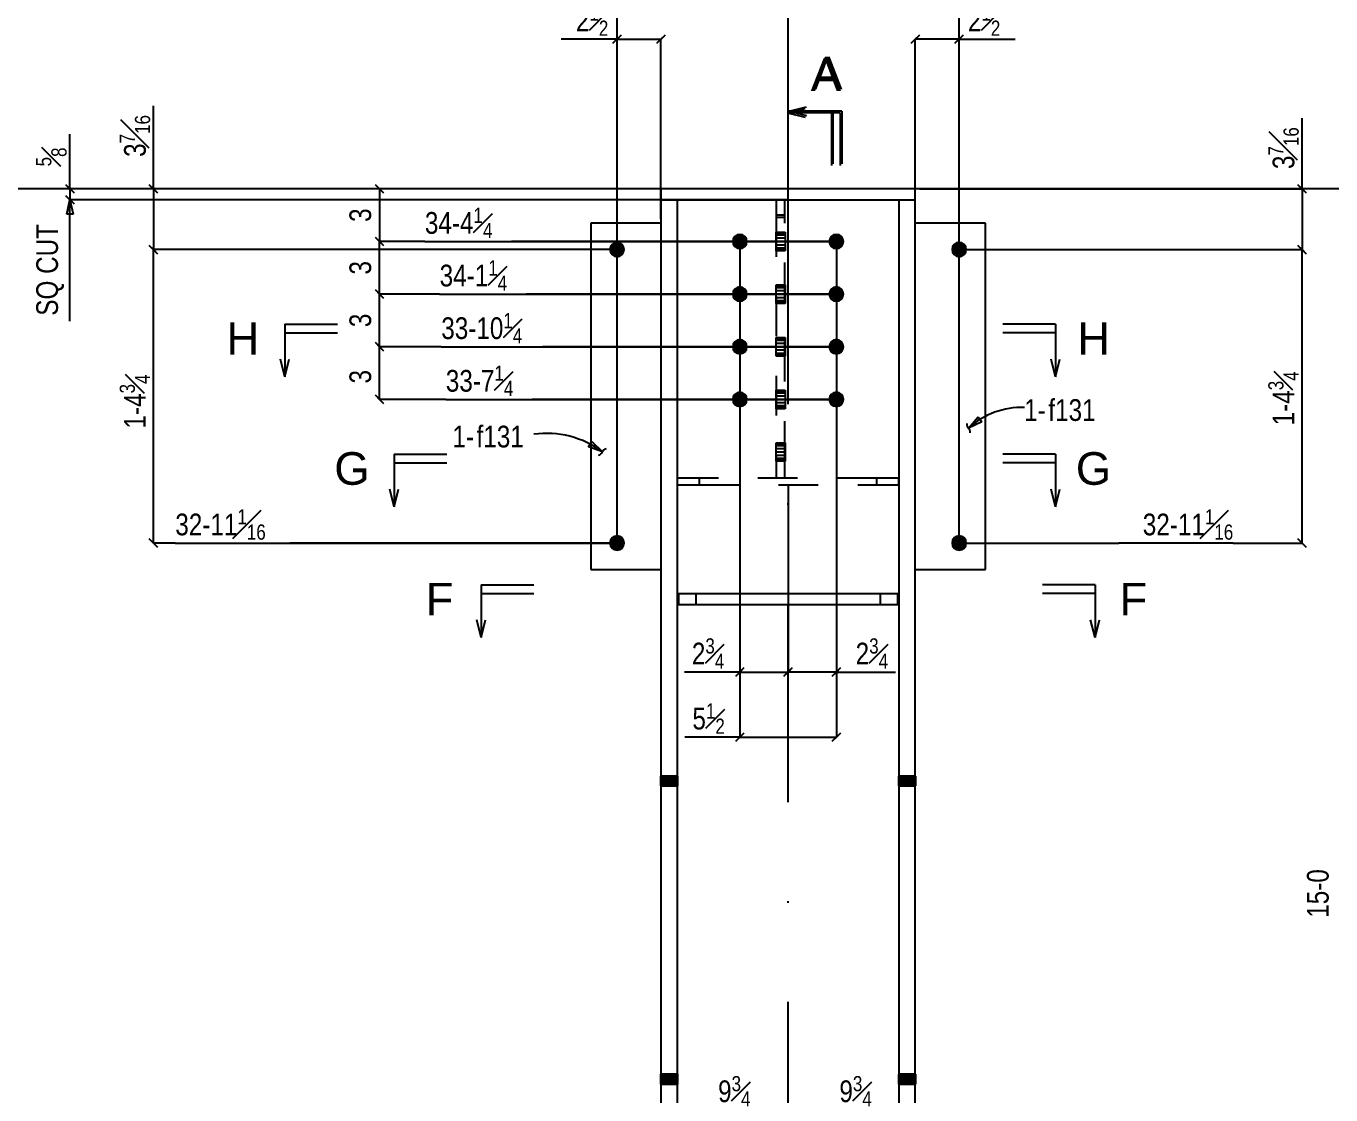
# Model space of a CAD drawing. Extents: x -282 to 52, y -129 to 139.
# Drawn here: x -200.4 to -126.1, y 47.1 to 108 of the extents above; entities that cross this region are included whole.
import ezdxf
from ezdxf.enums import TextEntityAlignment as Align

# ---------------------------------------------------------------- set-up
doc = ezdxf.new("R2010")
doc.units = 0
doc.header["$LTSCALE"] = 112.931405
doc.header["$MEASUREMENT"] = 0
doc.linetypes.add('SDS2_5', pattern=[0.04, 0.02, -0.02])
doc.linetypes.add('SDS2_6', pattern=[0.2, 0.1, -0.05, 0, -0.05])
doc.layers.get('0').update_dxf_attribs({"linetype": 'CONTINUOUS'})
for name, color, linetype in [('OUTLINE', 7, 'CONTINUOUS'), ('SYSTEM_ANNOTATION', 7, 'CONTINUOUS'), ('USER_ANNOTATION', 7, 'CONTINUOUS')]:
    doc.layers.add(name, color=color, linetype=linetype)
doc.styles.add('ARIAL', font='arial.ttf', dxfattribs={"height": 0.2})
doc.styles.add('ARIAL_1', font='arial.ttf', dxfattribs={"width": 0.8, "height": 0.2})

msp = doc.modelspace()

# ---------------------------------------------------------------- hatches: boundary and pattern name
for points in [[(-160.156, 95.75), (-160.125, 95.595), (-160.037, 95.463), (-159.905, 95.375), (-159.75, 95.344), (-159.595, 95.375), (-159.463, 95.463), (-159.375, 95.595), (-159.344, 95.75), (-159.375, 95.905), (-159.463, 96.037), (-159.595, 96.125), (-159.75, 96.156), (-159.905, 96.125), (-160.037, 96.037), (-160.125, 95.905), (-160.156, 95.75)], [(-154.656, 95.75), (-154.625, 95.595), (-154.537, 95.463), (-154.405, 95.375), (-154.25, 95.344), (-154.095, 95.375), (-153.963, 95.463), (-153.875, 95.595), (-153.844, 95.75), (-153.875, 95.905), (-153.963, 96.037), (-154.095, 96.125), (-154.25, 96.156), (-154.405, 96.125), (-154.537, 96.037), (-154.625, 95.905), (-154.656, 95.75)], [(-166.75, 95.696), (-166.905, 95.665), (-167.037, 95.577), (-167.125, 95.445), (-167.156, 95.29), (-167.125, 95.135), (-167.037, 95.003), (-166.905, 94.915), (-166.75, 94.884), (-166.595, 94.915), (-166.463, 95.003), (-166.375, 95.135), (-166.344, 95.29), (-166.375, 95.445), (-166.463, 95.577), (-166.595, 95.665), (-166.75, 95.696)], [(-147.25, 95.696), (-147.405, 95.665), (-147.537, 95.577), (-147.625, 95.445), (-147.656, 95.29), (-147.625, 95.135), (-147.537, 95.003), (-147.405, 94.915), (-147.25, 94.884), (-147.095, 94.915), (-146.963, 95.003), (-146.875, 95.135), (-146.844, 95.29), (-146.875, 95.445), (-146.963, 95.577), (-147.095, 95.665), (-147.25, 95.696)], [(-160.156, 92.75), (-160.125, 92.595), (-160.037, 92.463), (-159.905, 92.375), (-159.75, 92.344), (-159.595, 92.375), (-159.463, 92.463), (-159.375, 92.595), (-159.344, 92.75), (-159.375, 92.905), (-159.463, 93.037), (-159.595, 93.125), (-159.75, 93.156), (-159.905, 93.125), (-160.037, 93.037), (-160.125, 92.905), (-160.156, 92.75)], [(-154.656, 92.75), (-154.625, 92.595), (-154.537, 92.463), (-154.405, 92.375), (-154.25, 92.344), (-154.095, 92.375), (-153.963, 92.463), (-153.875, 92.595), (-153.844, 92.75), (-153.875, 92.905), (-153.963, 93.037), (-154.095, 93.125), (-154.25, 93.156), (-154.405, 93.125), (-154.537, 93.037), (-154.625, 92.905), (-154.656, 92.75)], [(-160.156, 89.75), (-160.125, 89.595), (-160.037, 89.463), (-159.905, 89.375), (-159.75, 89.344), (-159.595, 89.375), (-159.463, 89.463), (-159.375, 89.595), (-159.344, 89.75), (-159.375, 89.905), (-159.463, 90.037), (-159.595, 90.125), (-159.75, 90.156), (-159.905, 90.125), (-160.037, 90.037), (-160.125, 89.905), (-160.156, 89.75)], [(-154.656, 89.75), (-154.625, 89.595), (-154.537, 89.463), (-154.405, 89.375), (-154.25, 89.344), (-154.095, 89.375), (-153.963, 89.463), (-153.875, 89.595), (-153.844, 89.75), (-153.875, 89.905), (-153.963, 90.037), (-154.095, 90.125), (-154.25, 90.156), (-154.405, 90.125), (-154.537, 90.037), (-154.625, 89.905), (-154.656, 89.75)], [(-160.156, 86.75), (-160.125, 86.595), (-160.037, 86.463), (-159.905, 86.375), (-159.75, 86.344), (-159.595, 86.375), (-159.463, 86.463), (-159.375, 86.595), (-159.344, 86.75), (-159.375, 86.905), (-159.463, 87.037), (-159.595, 87.125), (-159.75, 87.156), (-159.905, 87.125), (-160.037, 87.037), (-160.125, 86.905), (-160.156, 86.75)], [(-154.656, 86.75), (-154.625, 86.595), (-154.537, 86.463), (-154.405, 86.375), (-154.25, 86.344), (-154.095, 86.375), (-153.963, 86.463), (-153.875, 86.595), (-153.844, 86.75), (-153.875, 86.905), (-153.963, 87.037), (-154.095, 87.125), (-154.25, 87.156), (-154.405, 87.125), (-154.537, 87.037), (-154.625, 86.905), (-154.656, 86.75)], [(-166.75, 78.969), (-166.905, 78.938), (-167.037, 78.85), (-167.125, 78.718), (-167.156, 78.562), (-167.125, 78.407), (-167.037, 78.275), (-166.905, 78.187), (-166.75, 78.156), (-166.595, 78.187), (-166.463, 78.275), (-166.375, 78.407), (-166.344, 78.562), (-166.375, 78.718), (-166.463, 78.85), (-166.595, 78.938), (-166.75, 78.969)], [(-147.25, 78.969), (-147.405, 78.938), (-147.537, 78.85), (-147.625, 78.718), (-147.656, 78.562), (-147.625, 78.407), (-147.537, 78.275), (-147.405, 78.187), (-147.25, 78.156), (-147.095, 78.187), (-146.963, 78.275), (-146.875, 78.407), (-146.844, 78.562), (-146.875, 78.718), (-146.963, 78.85), (-147.095, 78.938), (-147.25, 78.969)]]:
    msp.add_hatch(color=3).paths.add_polyline_path(points, flags=16)

# ---------------------------------------------------------------- linework, layer by layer
at = {"layer": 'OUTLINE', "color": 2, "linetype": 'CONTINUOUS'}
for p, q in [((-164.251, 98.75), (-164.251, 98.125)), ((-149.751, 98.75), (-164.251, 98.75)), ((-149.751, 98.125), (-149.751, 98.75)), ((-164.251, 98.125), (-149.751, 98.125)), ((-164.25, 98.125), (-164.25, -36.685)), ((-163.31, -12.25), (-163.31, 98.125)), ((-150.69, 98.125), (-150.69, -37.5)), ((-149.75, 98.125), (-149.751, 98.125)), ((-149.75, -36.685), (-149.75, 98.125)), ((-164.25, 96.79), (-168.25, 96.79)), ((-168.25, 96.79), (-168.25, 77.062)), ((-145.75, 96.79), (-149.75, 96.79)), ((-145.75, 77.062), (-145.75, 96.79)), ((-168.25, 77.062), (-164.25, 77.062)), ((-149.75, 77.062), (-145.75, 77.062)), ((-163.25, 75.675), (-163.25, 75.05)), ((-150.75, 75.675), (-163.25, 75.675)), ((-150.75, 75.05), (-150.75, 75.675)), ((-163.25, 75.05), (-150.75, 75.05)), ((-164.25, 65.281), (-164.255, 65.281)), ((-164.255, 64.719), (-164.25, 64.719)), ((-163.305, 65.281), (-163.31, 65.281)), ((-163.31, 64.719), (-163.305, 64.719)), ((-150.69, 65.281), (-150.695, 65.281)), ((-150.695, 64.719), (-150.69, 64.719)), ((-149.745, 65.281), (-149.75, 65.281)), ((-149.75, 64.719), (-149.745, 64.719)), ((-164.25, 48.281), (-164.255, 48.281)), ((-164.255, 47.719), (-164.25, 47.719)), ((-163.305, 48.281), (-163.31, 48.281)), ((-163.31, 47.719), (-163.305, 47.719)), ((-150.69, 48.281), (-150.695, 48.281)), ((-150.695, 47.719), (-150.69, 47.719)), ((-149.745, 48.281), (-149.75, 48.281)), ((-149.75, 47.719), (-149.745, 47.719))]:
    msp.add_line(p, q, dxfattribs=at)
at = {"layer": 'OUTLINE', "color": 1, "linetype": 'SDS2_5'}
for p, q in [((-157.678, 98.125), (-157.678, 97.125)), ((-157.178, 97.125), (-157.178, 98.125)), ((-157.178, 97.25), (-157.678, 97.25)), ((-157.178, 97.125), (-157.678, 97.125)), ((-157.678, 97.125), (-157.678, 83.25)), ((-157.178, 83.25), (-157.178, 97.125)), ((-157.683, 96.281), (-157.678, 96.281)), ((-157.683, 96.241), (-157.683, 96.281)), ((-157.683, 96.241), (-157.678, 96.241)), ((-157.683, 96.126), (-157.683, 96.241)), ((-157.683, 96.126), (-157.678, 96.126)), ((-157.683, 95.953), (-157.683, 96.126)), ((-157.678, 96.281), (-157.178, 96.281)), ((-157.678, 96.241), (-157.178, 96.241)), ((-157.678, 96.126), (-157.178, 96.126)), ((-157.178, 96.281), (-157.173, 96.281)), ((-157.178, 96.241), (-157.173, 96.241)), ((-157.178, 96.126), (-157.173, 96.126)), ((-157.173, 96.281), (-157.173, 96.241)), ((-157.173, 96.241), (-157.173, 96.126)), ((-157.173, 96.126), (-157.173, 95.953)), ((-157.683, 95.953), (-157.678, 95.953)), ((-157.683, 95.75), (-157.683, 95.953)), ((-157.678, 95.75), (-157.683, 95.75)), ((-157.683, 95.547), (-157.683, 95.75)), ((-157.678, 95.547), (-157.683, 95.547)), ((-157.683, 95.374), (-157.683, 95.547)), ((-157.678, 95.374), (-157.683, 95.374)), ((-157.683, 95.259), (-157.683, 95.374)), ((-157.678, 95.259), (-157.683, 95.259)), ((-157.683, 95.219), (-157.683, 95.259)), ((-157.678, 95.219), (-157.683, 95.219)), ((-157.678, 95.953), (-157.178, 95.953)), ((-157.178, 95.75), (-157.678, 95.75)), ((-157.178, 95.547), (-157.678, 95.547)), ((-157.178, 95.374), (-157.678, 95.374)), ((-157.178, 95.259), (-157.678, 95.259)), ((-157.178, 95.219), (-157.678, 95.219)), ((-157.178, 95.953), (-157.173, 95.953)), ((-157.173, 95.75), (-157.178, 95.75)), ((-157.173, 95.547), (-157.178, 95.547)), ((-157.173, 95.374), (-157.178, 95.374)), ((-157.173, 95.259), (-157.178, 95.259)), ((-157.173, 95.219), (-157.178, 95.219)), ((-157.173, 95.953), (-157.173, 95.75)), ((-157.173, 95.75), (-157.173, 95.547)), ((-157.173, 95.547), (-157.173, 95.374)), ((-157.173, 95.374), (-157.173, 95.259)), ((-157.173, 95.259), (-157.173, 95.219)), ((-157.683, 93.281), (-157.678, 93.281)), ((-157.683, 93.241), (-157.683, 93.281)), ((-157.683, 93.241), (-157.678, 93.241)), ((-157.683, 93.126), (-157.683, 93.241)), ((-157.683, 93.126), (-157.678, 93.126)), ((-157.683, 92.953), (-157.683, 93.126)), ((-157.678, 93.281), (-157.178, 93.281)), ((-157.678, 93.241), (-157.178, 93.241)), ((-157.678, 93.126), (-157.178, 93.126)), ((-157.178, 93.281), (-157.173, 93.281)), ((-157.178, 93.241), (-157.173, 93.241)), ((-157.178, 93.126), (-157.173, 93.126)), ((-157.173, 93.281), (-157.173, 93.241)), ((-157.173, 93.241), (-157.173, 93.126)), ((-157.173, 93.126), (-157.173, 92.953)), ((-157.683, 92.953), (-157.678, 92.953)), ((-157.683, 92.75), (-157.683, 92.953)), ((-157.678, 92.75), (-157.683, 92.75)), ((-157.683, 92.547), (-157.683, 92.75)), ((-157.678, 92.547), (-157.683, 92.547)), ((-157.683, 92.374), (-157.683, 92.547)), ((-157.678, 92.374), (-157.683, 92.374)), ((-157.683, 92.259), (-157.683, 92.374)), ((-157.678, 92.259), (-157.683, 92.259)), ((-157.683, 92.219), (-157.683, 92.259)), ((-157.678, 92.953), (-157.178, 92.953)), ((-157.178, 92.75), (-157.678, 92.75)), ((-157.178, 92.547), (-157.678, 92.547)), ((-157.178, 92.374), (-157.678, 92.374)), ((-157.178, 92.259), (-157.678, 92.259)), ((-157.178, 92.953), (-157.173, 92.953)), ((-157.173, 92.75), (-157.178, 92.75)), ((-157.173, 92.547), (-157.178, 92.547)), ((-157.173, 92.374), (-157.178, 92.374)), ((-157.173, 92.259), (-157.178, 92.259)), ((-157.173, 92.953), (-157.173, 92.75)), ((-157.173, 92.75), (-157.173, 92.547)), ((-157.173, 92.547), (-157.173, 92.374)), ((-157.173, 92.374), (-157.173, 92.259)), ((-157.173, 92.259), (-157.173, 92.219)), ((-157.678, 92.219), (-157.683, 92.219)), ((-157.178, 92.219), (-157.678, 92.219)), ((-157.173, 92.219), (-157.178, 92.219)), ((-157.683, 90.281), (-157.678, 90.281)), ((-157.683, 90.241), (-157.683, 90.281)), ((-157.683, 90.241), (-157.678, 90.241)), ((-157.683, 90.126), (-157.683, 90.241)), ((-157.683, 90.126), (-157.678, 90.126)), ((-157.683, 89.953), (-157.683, 90.126)), ((-157.678, 90.281), (-157.178, 90.281)), ((-157.678, 90.241), (-157.178, 90.241)), ((-157.678, 90.126), (-157.178, 90.126)), ((-157.178, 90.281), (-157.173, 90.281)), ((-157.178, 90.241), (-157.173, 90.241)), ((-157.178, 90.126), (-157.173, 90.126)), ((-157.173, 90.281), (-157.173, 90.241)), ((-157.173, 90.241), (-157.173, 90.126)), ((-157.173, 90.126), (-157.173, 89.953)), ((-157.683, 89.953), (-157.678, 89.953)), ((-157.683, 89.75), (-157.683, 89.953)), ((-157.678, 89.75), (-157.683, 89.75)), ((-157.683, 89.547), (-157.683, 89.75)), ((-157.678, 89.547), (-157.683, 89.547)), ((-157.683, 89.374), (-157.683, 89.547)), ((-157.678, 89.374), (-157.683, 89.374)), ((-157.683, 89.259), (-157.683, 89.374)), ((-157.678, 89.259), (-157.683, 89.259)), ((-157.683, 89.219), (-157.683, 89.259)), ((-157.678, 89.953), (-157.178, 89.953)), ((-157.178, 89.75), (-157.678, 89.75)), ((-157.178, 89.547), (-157.678, 89.547)), ((-157.178, 89.374), (-157.678, 89.374)), ((-157.178, 89.259), (-157.678, 89.259)), ((-157.178, 89.953), (-157.173, 89.953)), ((-157.173, 89.75), (-157.178, 89.75)), ((-157.173, 89.547), (-157.178, 89.547)), ((-157.173, 89.374), (-157.178, 89.374)), ((-157.173, 89.259), (-157.178, 89.259)), ((-157.173, 89.953), (-157.173, 89.75)), ((-157.173, 89.75), (-157.173, 89.547)), ((-157.173, 89.547), (-157.173, 89.374)), ((-157.173, 89.374), (-157.173, 89.259)), ((-157.173, 89.259), (-157.173, 89.219)), ((-157.678, 89.219), (-157.683, 89.219)), ((-157.178, 89.219), (-157.678, 89.219)), ((-157.173, 89.219), (-157.178, 89.219)), ((-157.683, 87.281), (-157.678, 87.281)), ((-157.683, 87.241), (-157.683, 87.281)), ((-157.683, 87.241), (-157.678, 87.241)), ((-157.683, 87.126), (-157.683, 87.241)), ((-157.683, 87.126), (-157.678, 87.126)), ((-157.683, 86.953), (-157.683, 87.126)), ((-157.678, 87.281), (-157.178, 87.281)), ((-157.678, 87.241), (-157.178, 87.241)), ((-157.678, 87.126), (-157.178, 87.126)), ((-157.178, 87.281), (-157.173, 87.281)), ((-157.178, 87.241), (-157.173, 87.241)), ((-157.178, 87.126), (-157.173, 87.126)), ((-157.173, 87.281), (-157.173, 87.241)), ((-157.173, 87.241), (-157.173, 87.126)), ((-157.173, 87.126), (-157.173, 86.953)), ((-157.683, 86.953), (-157.678, 86.953)), ((-157.683, 86.75), (-157.683, 86.953)), ((-157.678, 86.75), (-157.683, 86.75)), ((-157.683, 86.547), (-157.683, 86.75)), ((-157.678, 86.547), (-157.683, 86.547)), ((-157.683, 86.374), (-157.683, 86.547)), ((-157.678, 86.374), (-157.683, 86.374)), ((-157.683, 86.259), (-157.683, 86.374)), ((-157.678, 86.953), (-157.178, 86.953)), ((-157.178, 86.75), (-157.678, 86.75)), ((-157.178, 86.547), (-157.678, 86.547)), ((-157.178, 86.374), (-157.678, 86.374)), ((-157.178, 86.953), (-157.173, 86.953)), ((-157.173, 86.75), (-157.178, 86.75)), ((-157.173, 86.547), (-157.178, 86.547)), ((-157.173, 86.374), (-157.178, 86.374)), ((-157.173, 86.953), (-157.173, 86.75)), ((-157.173, 86.75), (-157.173, 86.547)), ((-157.173, 86.547), (-157.173, 86.374)), ((-157.173, 86.374), (-157.173, 86.259)), ((-157.678, 86.259), (-157.683, 86.259)), ((-157.683, 86.219), (-157.683, 86.259)), ((-157.678, 86.219), (-157.683, 86.219)), ((-157.178, 86.259), (-157.678, 86.259)), ((-157.178, 86.219), (-157.678, 86.219)), ((-157.173, 86.259), (-157.178, 86.259)), ((-157.173, 86.219), (-157.178, 86.219)), ((-157.173, 86.259), (-157.173, 86.219)), ((-157.683, 84.281), (-157.678, 84.281)), ((-157.683, 84.241), (-157.683, 84.281)), ((-157.683, 84.241), (-157.678, 84.241)), ((-157.683, 84.126), (-157.683, 84.241)), ((-157.683, 84.126), (-157.678, 84.126)), ((-157.683, 83.953), (-157.683, 84.126)), ((-157.678, 84.281), (-157.178, 84.281)), ((-157.678, 84.241), (-157.178, 84.241)), ((-157.678, 84.126), (-157.178, 84.126)), ((-157.178, 84.281), (-157.173, 84.281)), ((-157.178, 84.241), (-157.173, 84.241)), ((-157.178, 84.126), (-157.173, 84.126)), ((-157.173, 84.281), (-157.173, 84.241)), ((-157.173, 84.241), (-157.173, 84.126)), ((-157.173, 84.126), (-157.173, 83.953)), ((-157.683, 83.953), (-157.678, 83.953)), ((-157.683, 83.75), (-157.683, 83.953)), ((-157.678, 83.75), (-157.683, 83.75)), ((-157.683, 83.547), (-157.683, 83.75)), ((-157.678, 83.547), (-157.683, 83.547)), ((-157.683, 83.374), (-157.683, 83.547)), ((-157.678, 83.374), (-157.683, 83.374)), ((-157.683, 83.259), (-157.683, 83.374)), ((-157.678, 83.953), (-157.178, 83.953)), ((-157.178, 83.75), (-157.678, 83.75)), ((-157.178, 83.547), (-157.678, 83.547)), ((-157.178, 83.374), (-157.678, 83.374)), ((-157.178, 83.953), (-157.173, 83.953)), ((-157.173, 83.75), (-157.178, 83.75)), ((-157.173, 83.547), (-157.178, 83.547)), ((-157.173, 83.374), (-157.178, 83.374)), ((-157.173, 83.953), (-157.173, 83.75)), ((-157.173, 83.75), (-157.173, 83.547)), ((-157.173, 83.547), (-157.173, 83.374)), ((-157.173, 83.374), (-157.173, 83.259)), ((-157.678, 83.259), (-157.683, 83.259)), ((-157.683, 83.219), (-157.683, 83.259)), ((-157.678, 83.219), (-157.683, 83.219)), ((-157.178, 83.259), (-157.678, 83.259)), ((-157.678, 83.25), (-157.178, 83.25)), ((-157.678, 83.25), (-157.678, 82.25)), ((-157.178, 83.219), (-157.678, 83.219)), ((-157.173, 83.259), (-157.178, 83.259)), ((-157.178, 82.25), (-157.178, 83.25)), ((-157.173, 83.219), (-157.178, 83.219)), ((-157.173, 83.259), (-157.173, 83.219)), ((-162.067, 82.25), (-163.317, 82.25)), ((-163.317, 82.25), (-163.317, 81.875)), ((-163.317, 81.875), (-162.067, 81.875)), ((-151.942, 82.25), (-162.067, 82.25)), ((-162.067, 82.25), (-162.067, 81.875)), ((-162.067, 81.875), (-151.942, 81.875)), ((-151.942, 81.875), (-151.942, 82.25)), ((-150.692, 82.25), (-151.942, 82.25)), ((-151.942, 81.875), (-150.692, 81.875)), ((-150.692, 81.875), (-150.692, 82.25)), ((-162.25, 75.05), (-162.25, 75.675)), ((-151.75, 75.675), (-151.75, 75.05)), ((-164.255, 65.26), (-164.255, 65.281)), ((-164.255, 65.199), (-164.255, 65.26)), ((-164.255, 65.26), (-164.25, 65.26)), ((-164.255, 65.108), (-164.255, 65.199)), ((-164.255, 65.199), (-164.25, 65.199)), ((-164.255, 65), (-164.255, 65.108)), ((-164.255, 65.108), (-164.25, 65.108)), ((-164.25, 65), (-164.255, 65)), ((-164.255, 64.892), (-164.255, 65)), ((-164.255, 64.801), (-164.255, 64.892)), ((-164.25, 64.892), (-164.255, 64.892)), ((-164.255, 64.74), (-164.255, 64.801)), ((-164.25, 64.801), (-164.255, 64.801)), ((-164.255, 64.719), (-164.255, 64.74)), ((-164.25, 64.74), (-164.255, 64.74)), ((-163.31, 65.281), (-164.25, 65.281)), ((-164.25, 65.26), (-163.31, 65.26)), ((-164.25, 65.199), (-163.31, 65.199)), ((-164.25, 65.108), (-163.31, 65.108)), ((-163.31, 65), (-164.25, 65)), ((-163.31, 64.892), (-164.25, 64.892)), ((-163.31, 64.801), (-164.25, 64.801)), ((-163.31, 64.74), (-164.25, 64.74)), ((-164.25, 64.719), (-163.31, 64.719)), ((-163.31, 65.26), (-163.305, 65.26)), ((-163.31, 65.199), (-163.305, 65.199)), ((-163.31, 65.108), (-163.305, 65.108)), ((-163.305, 65), (-163.31, 65)), ((-163.305, 64.892), (-163.31, 64.892)), ((-163.305, 64.801), (-163.31, 64.801)), ((-163.305, 64.74), (-163.31, 64.74)), ((-163.305, 65.281), (-163.305, 65.26)), ((-163.305, 65.26), (-163.305, 65.199)), ((-163.305, 65.199), (-163.305, 65.108)), ((-163.305, 65.108), (-163.305, 65)), ((-163.305, 65), (-163.305, 64.892)), ((-163.305, 64.892), (-163.305, 64.801)), ((-163.305, 64.801), (-163.305, 64.74)), ((-163.305, 64.74), (-163.305, 64.719)), ((-150.695, 65.26), (-150.695, 65.281)), ((-150.695, 65.26), (-150.69, 65.26)), ((-150.695, 65.199), (-150.695, 65.26)), ((-150.695, 65.199), (-150.69, 65.199)), ((-150.695, 65.108), (-150.695, 65.199)), ((-150.695, 65.108), (-150.69, 65.108)), ((-150.695, 65), (-150.695, 65.108)), ((-150.695, 65), (-150.69, 65)), ((-150.695, 64.892), (-150.695, 65)), ((-150.69, 64.892), (-150.695, 64.892)), ((-150.695, 64.801), (-150.695, 64.892)), ((-150.69, 64.801), (-150.695, 64.801)), ((-150.695, 64.74), (-150.695, 64.801)), ((-150.69, 64.74), (-150.695, 64.74)), ((-150.695, 64.719), (-150.695, 64.74)), ((-149.75, 65.281), (-150.69, 65.281)), ((-150.69, 65.26), (-149.75, 65.26)), ((-150.69, 65.199), (-149.75, 65.199)), ((-150.69, 65.108), (-149.75, 65.108)), ((-150.69, 65), (-149.75, 65)), ((-149.75, 64.892), (-150.69, 64.892)), ((-149.75, 64.801), (-150.69, 64.801)), ((-149.75, 64.74), (-150.69, 64.74)), ((-150.69, 64.719), (-149.75, 64.719)), ((-149.75, 65.26), (-149.745, 65.26)), ((-149.75, 65.199), (-149.745, 65.199)), ((-149.75, 65.108), (-149.745, 65.108)), ((-149.75, 65), (-149.745, 65)), ((-149.745, 64.892), (-149.75, 64.892)), ((-149.745, 64.801), (-149.75, 64.801)), ((-149.745, 64.74), (-149.75, 64.74)), ((-149.745, 65.281), (-149.745, 65.26)), ((-149.745, 65.26), (-149.745, 65.199)), ((-149.745, 65.199), (-149.745, 65.108)), ((-149.745, 65.108), (-149.745, 65)), ((-149.745, 65), (-149.745, 64.892)), ((-149.745, 64.892), (-149.745, 64.801)), ((-149.745, 64.801), (-149.745, 64.74)), ((-149.745, 64.74), (-149.745, 64.719)), ((-164.255, 48.26), (-164.255, 48.281)), ((-164.255, 48.199), (-164.255, 48.26)), ((-164.255, 48.26), (-164.25, 48.26)), ((-164.255, 48.108), (-164.255, 48.199)), ((-164.255, 48.199), (-164.25, 48.199)), ((-164.255, 48), (-164.255, 48.108)), ((-164.255, 48.108), (-164.25, 48.108)), ((-164.25, 48), (-164.255, 48)), ((-164.255, 47.892), (-164.255, 48)), ((-164.255, 47.801), (-164.255, 47.892)), ((-164.25, 47.892), (-164.255, 47.892)), ((-164.255, 47.74), (-164.255, 47.801)), ((-164.25, 47.801), (-164.255, 47.801)), ((-164.255, 47.719), (-164.255, 47.74)), ((-164.25, 47.74), (-164.255, 47.74)), ((-163.31, 48.281), (-164.25, 48.281)), ((-164.25, 48.26), (-163.31, 48.26)), ((-164.25, 48.199), (-163.31, 48.199)), ((-164.25, 48.108), (-163.31, 48.108)), ((-163.31, 48), (-164.25, 48)), ((-163.31, 47.892), (-164.25, 47.892)), ((-163.31, 47.801), (-164.25, 47.801)), ((-163.31, 47.74), (-164.25, 47.74)), ((-164.25, 47.719), (-163.31, 47.719)), ((-163.31, 48.26), (-163.305, 48.26)), ((-163.31, 48.199), (-163.305, 48.199)), ((-163.31, 48.108), (-163.305, 48.108)), ((-163.305, 48), (-163.31, 48)), ((-163.305, 47.892), (-163.31, 47.892)), ((-163.305, 47.801), (-163.31, 47.801)), ((-163.305, 47.74), (-163.31, 47.74)), ((-163.305, 48.281), (-163.305, 48.26)), ((-163.305, 48.26), (-163.305, 48.199)), ((-163.305, 48.199), (-163.305, 48.108)), ((-163.305, 48.108), (-163.305, 48)), ((-163.305, 48), (-163.305, 47.892)), ((-163.305, 47.892), (-163.305, 47.801)), ((-163.305, 47.801), (-163.305, 47.74)), ((-163.305, 47.74), (-163.305, 47.719)), ((-150.695, 48.26), (-150.695, 48.281)), ((-150.695, 48.26), (-150.69, 48.26)), ((-150.695, 48.199), (-150.695, 48.26)), ((-150.695, 48.199), (-150.69, 48.199)), ((-150.695, 48.108), (-150.695, 48.199)), ((-150.695, 48.108), (-150.69, 48.108)), ((-150.695, 48), (-150.695, 48.108)), ((-150.695, 48), (-150.69, 48)), ((-150.695, 47.892), (-150.695, 48)), ((-150.69, 47.892), (-150.695, 47.892)), ((-150.695, 47.801), (-150.695, 47.892)), ((-150.69, 47.801), (-150.695, 47.801)), ((-150.695, 47.74), (-150.695, 47.801)), ((-150.69, 47.74), (-150.695, 47.74)), ((-150.695, 47.719), (-150.695, 47.74)), ((-149.75, 48.281), (-150.69, 48.281)), ((-150.69, 48.26), (-149.75, 48.26)), ((-150.69, 48.199), (-149.75, 48.199)), ((-150.69, 48.108), (-149.75, 48.108)), ((-150.69, 48), (-149.75, 48)), ((-149.75, 47.892), (-150.69, 47.892)), ((-149.75, 47.801), (-150.69, 47.801)), ((-149.75, 47.74), (-150.69, 47.74)), ((-150.69, 47.719), (-149.75, 47.719)), ((-149.75, 48.26), (-149.745, 48.26)), ((-149.75, 48.199), (-149.745, 48.199)), ((-149.75, 48.108), (-149.745, 48.108)), ((-149.75, 48), (-149.745, 48)), ((-149.745, 47.892), (-149.75, 47.892)), ((-149.745, 47.801), (-149.75, 47.801)), ((-149.745, 47.74), (-149.75, 47.74)), ((-149.745, 48.281), (-149.745, 48.26)), ((-149.745, 48.26), (-149.745, 48.199)), ((-149.745, 48.199), (-149.745, 48.108)), ((-149.745, 48.108), (-149.745, 48)), ((-149.745, 48), (-149.745, 47.892)), ((-149.745, 47.892), (-149.745, 47.801)), ((-149.745, 47.801), (-149.745, 47.74)), ((-149.745, 47.74), (-149.745, 47.719))]:
    msp.add_line(p, q, dxfattribs=at)
at = {"layer": 'OUTLINE', "color": 1, "linetype": 'CONTINUOUS'}
for points in [[(-160.156, 95.75), (-160.125, 95.595), (-160.037, 95.463), (-159.905, 95.375), (-159.75, 95.344), (-159.595, 95.375), (-159.463, 95.463), (-159.375, 95.595), (-159.344, 95.75), (-159.375, 95.905), (-159.463, 96.037), (-159.595, 96.125), (-159.75, 96.156), (-159.905, 96.125), (-160.037, 96.037), (-160.125, 95.905), (-160.156, 95.75)], [(-154.656, 95.75), (-154.625, 95.595), (-154.537, 95.463), (-154.405, 95.375), (-154.25, 95.344), (-154.095, 95.375), (-153.963, 95.463), (-153.875, 95.595), (-153.844, 95.75), (-153.875, 95.905), (-153.963, 96.037), (-154.095, 96.125), (-154.25, 96.156), (-154.405, 96.125), (-154.537, 96.037), (-154.625, 95.905), (-154.656, 95.75)], [(-166.75, 95.696), (-166.905, 95.665), (-167.037, 95.577), (-167.125, 95.445), (-167.156, 95.29), (-167.125, 95.135), (-167.037, 95.003), (-166.905, 94.915), (-166.75, 94.884), (-166.595, 94.915), (-166.463, 95.003), (-166.375, 95.135), (-166.344, 95.29), (-166.375, 95.445), (-166.463, 95.577), (-166.595, 95.665), (-166.75, 95.696)], [(-147.25, 95.696), (-147.405, 95.665), (-147.537, 95.577), (-147.625, 95.445), (-147.656, 95.29), (-147.625, 95.135), (-147.537, 95.003), (-147.405, 94.915), (-147.25, 94.884), (-147.095, 94.915), (-146.963, 95.003), (-146.875, 95.135), (-146.844, 95.29), (-146.875, 95.445), (-146.963, 95.577), (-147.095, 95.665), (-147.25, 95.696)], [(-160.156, 92.75), (-160.125, 92.595), (-160.037, 92.463), (-159.905, 92.375), (-159.75, 92.344), (-159.595, 92.375), (-159.463, 92.463), (-159.375, 92.595), (-159.344, 92.75), (-159.375, 92.905), (-159.463, 93.037), (-159.595, 93.125), (-159.75, 93.156), (-159.905, 93.125), (-160.037, 93.037), (-160.125, 92.905), (-160.156, 92.75)], [(-154.656, 92.75), (-154.625, 92.595), (-154.537, 92.463), (-154.405, 92.375), (-154.25, 92.344), (-154.095, 92.375), (-153.963, 92.463), (-153.875, 92.595), (-153.844, 92.75), (-153.875, 92.905), (-153.963, 93.037), (-154.095, 93.125), (-154.25, 93.156), (-154.405, 93.125), (-154.537, 93.037), (-154.625, 92.905), (-154.656, 92.75)], [(-160.156, 89.75), (-160.125, 89.595), (-160.037, 89.463), (-159.905, 89.375), (-159.75, 89.344), (-159.595, 89.375), (-159.463, 89.463), (-159.375, 89.595), (-159.344, 89.75), (-159.375, 89.905), (-159.463, 90.037), (-159.595, 90.125), (-159.75, 90.156), (-159.905, 90.125), (-160.037, 90.037), (-160.125, 89.905), (-160.156, 89.75)], [(-154.656, 89.75), (-154.625, 89.595), (-154.537, 89.463), (-154.405, 89.375), (-154.25, 89.344), (-154.095, 89.375), (-153.963, 89.463), (-153.875, 89.595), (-153.844, 89.75), (-153.875, 89.905), (-153.963, 90.037), (-154.095, 90.125), (-154.25, 90.156), (-154.405, 90.125), (-154.537, 90.037), (-154.625, 89.905), (-154.656, 89.75)], [(-160.156, 86.75), (-160.125, 86.595), (-160.037, 86.463), (-159.905, 86.375), (-159.75, 86.344), (-159.595, 86.375), (-159.463, 86.463), (-159.375, 86.595), (-159.344, 86.75), (-159.375, 86.905), (-159.463, 87.037), (-159.595, 87.125), (-159.75, 87.156), (-159.905, 87.125), (-160.037, 87.037), (-160.125, 86.905), (-160.156, 86.75)], [(-154.656, 86.75), (-154.625, 86.595), (-154.537, 86.463), (-154.405, 86.375), (-154.25, 86.344), (-154.095, 86.375), (-153.963, 86.463), (-153.875, 86.595), (-153.844, 86.75), (-153.875, 86.905), (-153.963, 87.037), (-154.095, 87.125), (-154.25, 87.156), (-154.405, 87.125), (-154.537, 87.037), (-154.625, 86.905), (-154.656, 86.75)], [(-166.75, 78.969), (-166.905, 78.938), (-167.037, 78.85), (-167.125, 78.718), (-167.156, 78.562), (-167.125, 78.407), (-167.037, 78.275), (-166.905, 78.187), (-166.75, 78.156), (-166.595, 78.187), (-166.463, 78.275), (-166.375, 78.407), (-166.344, 78.562), (-166.375, 78.718), (-166.463, 78.85), (-166.595, 78.938), (-166.75, 78.969)], [(-147.25, 78.969), (-147.405, 78.938), (-147.537, 78.85), (-147.625, 78.718), (-147.656, 78.562), (-147.625, 78.407), (-147.537, 78.275), (-147.405, 78.187), (-147.25, 78.156), (-147.095, 78.187), (-146.963, 78.275), (-146.875, 78.407), (-146.844, 78.562), (-146.875, 78.718), (-146.963, 78.85), (-147.095, 78.938), (-147.25, 78.969)]]:
    msp.add_lwpolyline(points, close=True, dxfattribs=at)
at = {"layer": 'SYSTEM_ANNOTATION', "color": 3, "linetype": 'CONTINUOUS'}
for p, q in [((-157.026, 103.078), (-156.026, 103.328)), ((-154.026, 103.078), (-157.026, 103.078)), ((-157.026, 103.078), (-156.026, 102.828)), ((-154.526, 103.078), (-154.526, 100.078)), ((-154.026, 103.078), (-154.026, 100.078))]:
    msp.add_line(p, q, dxfattribs=at)
at = {"layer": 'SYSTEM_ANNOTATION', "color": 1, "linetype": 'CONTINUOUS'}
msp.add_line((-74.211, 98.75), (-279.716, 98.75), dxfattribs=at)
at = {"layer": 'SYSTEM_ANNOTATION', "color": 1, "linetype": 'SDS2_6'}
msp.add_line((-157, -26.946), (-157, 97.537), dxfattribs=at)
at = {"layer": 'USER_ANNOTATION', "color": 1, "linetype": 'CONTINUOUS'}
for p, q in [((-166.75, 78.562), (-166.75, 110.365)), ((-157, 96.79), (-157, 110.365)), ((-157, 96.79), (-157, 110.365)), ((-147.25, 78.562), (-147.25, 110.365)), ((-166.75, 107.282), (-169.941, 107.282)), ((-166.986, 107.046), (-166.514, 107.519)), ((-166.75, 107.282), (-166.986, 107.046)), ((-166.514, 107.519), (-166.75, 107.282)), ((-166.75, 78.562), (-166.75, 107.282)), ((-166.75, 107.282), (-164.25, 107.282)), ((-164.486, 107.046), (-164.014, 107.519)), ((-164.25, 107.282), (-164.486, 107.046)), ((-164.014, 107.519), (-164.25, 107.282)), ((-164.25, 97.04), (-164.25, 107.282)), ((-149.514, 107.519), (-149.986, 107.046)), ((-149.986, 107.046), (-149.75, 107.282)), ((-149.75, 107.282), (-149.514, 107.519)), ((-147.25, 107.282), (-149.75, 107.282)), ((-149.75, 97.04), (-149.75, 107.282)), ((-147.014, 107.519), (-147.486, 107.046)), ((-147.486, 107.046), (-147.25, 107.282)), ((-147.25, 107.282), (-147.014, 107.519)), ((-147.25, 78.562), (-147.25, 107.282)), ((-147.25, 107.282), (-144.059, 107.282)), ((-193.177, 98.75), (-193.177, 103.476)), ((-127.702, 98.75), (-127.702, 102.781)), ((-197.942, 98.75), (-197.942, 101.86)), ((-197.942, 98.75), (-198.178, 98.986)), ((-198.178, 98.986), (-197.705, 98.514)), ((-193.177, 98.75), (-193.414, 98.986)), ((-193.414, 98.986), (-192.941, 98.514)), ((-180.293, 98.75), (-180.529, 98.986)), ((-180.529, 98.986), (-180.056, 98.514)), ((-127.702, 98.75), (-127.938, 98.986)), ((-127.938, 98.986), (-127.466, 98.514)), ((-197.942, 98.125), (-198.178, 98.361)), ((-198.178, 98.361), (-197.705, 97.889)), ((-157, 98.75), (-197.942, 98.75)), ((-197.705, 98.514), (-197.942, 98.75)), ((-197.942, 98.75), (-197.942, 98.125)), ((-164.501, 98.75), (-193.177, 98.75)), ((-192.941, 98.514), (-193.177, 98.75)), ((-193.177, 98.75), (-193.177, 95.29)), ((-157, 98.75), (-180.293, 98.75)), ((-180.056, 98.514), (-180.293, 98.75)), ((-180.293, 98.75), (-180.293, 95.75)), ((-149.501, 98.75), (-127.702, 98.75)), ((-127.466, 98.514), (-127.702, 98.75)), ((-127.702, 98.75), (-127.702, 95.29)), ((-198.119, 97.298), (-197.942, 98.125)), ((-197.942, 98.125), (-197.942, 98.125)), ((-197.705, 97.889), (-197.942, 98.125)), ((-157, 98.125), (-197.942, 98.125)), ((-197.942, 91.213), (-197.942, 98.125)), ((-197.942, 98.125), (-197.942, 98.125)), ((-197.942, 98.125), (-197.764, 97.298)), ((-197.764, 97.298), (-198.119, 97.298)), ((-180.056, 95.514), (-180.529, 95.986)), ((-180.529, 95.986), (-180.293, 95.75)), ((-180.293, 95.75), (-180.529, 95.986)), ((-180.529, 95.986), (-180.056, 95.514)), ((-192.941, 95.054), (-193.414, 95.526)), ((-193.414, 95.526), (-193.177, 95.29)), ((-193.177, 95.29), (-193.414, 95.526)), ((-193.414, 95.526), (-192.941, 95.054)), ((-193.177, 78.562), (-193.177, 95.29)), ((-193.177, 95.29), (-192.941, 95.054)), ((-166.75, 95.29), (-193.177, 95.29)), ((-192.941, 95.054), (-193.177, 95.29)), ((-166.75, 95.29), (-193.177, 95.29)), ((-180.293, 92.75), (-180.293, 95.75)), ((-180.293, 95.75), (-180.056, 95.514)), ((-177.705, 95.75), (-180.293, 95.75)), ((-180.056, 95.514), (-180.293, 95.75)), ((-177.705, 95.75), (-180.293, 95.75)), ((-177.705, 95.75), (-177.705, 95.75)), ((-177.705, 95.75), (-172.777, 95.75)), ((-154.25, 95.75), (-172.777, 95.75)), ((-154.25, 95.75), (-172.777, 95.75)), ((-172.777, 95.75), (-154.25, 95.75)), ((-159.75, 95.75), (-159.75, 67.495)), ((-159.75, 95.75), (-159.75, 71.204)), ((-154.25, 95.75), (-154.25, 67.495)), ((-154.25, 95.75), (-154.25, 71.204)), ((-147.25, 95.29), (-127.702, 95.29)), ((-147.25, 95.29), (-127.702, 95.29)), ((-127.466, 95.054), (-127.938, 95.526)), ((-127.938, 95.526), (-127.702, 95.29)), ((-127.702, 95.29), (-127.938, 95.526)), ((-127.938, 95.526), (-127.466, 95.054)), ((-127.702, 78.562), (-127.702, 95.29)), ((-127.702, 95.29), (-127.466, 95.054)), ((-127.466, 95.054), (-127.702, 95.29)), ((-180.056, 92.514), (-180.529, 92.986)), ((-180.529, 92.986), (-180.293, 92.75)), ((-180.056, 92.514), (-180.529, 92.986)), ((-180.529, 92.986), (-180.293, 92.75)), ((-176.864, 92.75), (-180.293, 92.75)), ((-180.293, 92.75), (-180.056, 92.514)), ((-180.293, 89.75), (-180.293, 92.75)), ((-180.293, 92.75), (-180.056, 92.514)), ((-176.864, 92.75), (-180.293, 92.75)), ((-176.864, 92.75), (-176.864, 92.75)), ((-176.864, 92.75), (-171.936, 92.75)), ((-154.25, 92.75), (-171.936, 92.75)), ((-171.936, 92.75), (-154.25, 92.75)), ((-154.25, 92.75), (-171.936, 92.75)), ((-180.056, 89.514), (-180.529, 89.986)), ((-180.529, 89.986), (-180.293, 89.75)), ((-180.056, 89.514), (-180.529, 89.986)), ((-180.529, 89.986), (-180.293, 89.75)), ((-180.293, 86.75), (-180.293, 89.75)), ((-180.293, 89.75), (-180.056, 89.514)), ((-176.772, 89.75), (-180.293, 89.75)), ((-176.772, 89.75), (-180.293, 89.75)), ((-180.293, 89.75), (-180.056, 89.514)), ((-176.772, 89.75), (-176.772, 89.75)), ((-176.772, 89.75), (-170.983, 89.75)), ((-154.25, 89.75), (-170.983, 89.75)), ((-154.25, 89.75), (-170.983, 89.75)), ((-170.983, 89.75), (-154.25, 89.75)), ((-180.056, 86.514), (-180.529, 86.986)), ((-180.529, 86.986), (-180.293, 86.75)), ((-176.512, 86.75), (-180.293, 86.75)), ((-180.293, 86.75), (-180.056, 86.514)), ((-176.512, 86.75), (-176.512, 86.75)), ((-176.512, 86.75), (-171.584, 86.75)), ((-154.25, 86.75), (-171.584, 86.75)), ((-171.584, 86.75), (-154.25, 86.75)), ((-146.713, 85.109), (-146.164, 85.752)), ((-146.164, 85.752), (-145.949, 85.47)), ((-145.949, 85.47), (-146.713, 85.109)), ((-146.713, 85.109), (-146.713, 85.109)), ((-168.38, 84.045), (-168.19, 84.344)), ((-168.19, 84.344), (-167.587, 83.751)), ((-167.587, 83.751), (-168.38, 84.045)), ((-167.587, 83.751), (-167.587, 83.751)), ((-157, 81.875), (-157, 71.204)), ((-157, 81.875), (-157, 71.204)), ((-192.941, 78.326), (-193.414, 78.799)), ((-193.414, 78.799), (-193.177, 78.562)), ((-191.933, 78.562), (-193.177, 78.562)), ((-193.177, 78.562), (-192.941, 78.326)), ((-191.933, 78.562), (-191.933, 78.562)), ((-191.933, 78.562), (-185.412, 78.562)), ((-166.75, 78.562), (-185.412, 78.562)), ((-185.412, 78.562), (-166.75, 78.562)), ((-147.25, 78.562), (-138.145, 78.562)), ((-147.25, 78.562), (-138.145, 78.562)), ((-131.624, 78.562), (-138.145, 78.562)), ((-131.624, 78.562), (-127.702, 78.562)), ((-131.624, 78.562), (-131.624, 78.562)), ((-127.466, 78.326), (-127.938, 78.799)), ((-127.938, 78.799), (-127.702, 78.562)), ((-127.702, 78.562), (-127.466, 78.326)), ((-159.986, 70.968), (-159.514, 71.441)), ((-159.514, 71.441), (-159.75, 71.204)), ((-157.236, 70.968), (-156.764, 71.441)), ((-156.764, 71.441), (-157.236, 70.968)), ((-156.764, 71.441), (-157, 71.204)), ((-157, 71.204), (-156.764, 71.441)), ((-154.014, 71.441), (-154.486, 70.968)), ((-154.25, 71.204), (-154.014, 71.441)), ((-159.75, 71.204), (-162.907, 71.204)), ((-159.75, 71.204), (-159.986, 70.968)), ((-159.75, 71.204), (-157, 71.204)), ((-157, 71.204), (-157.236, 70.968)), ((-157.236, 70.968), (-157, 71.204)), ((-154.25, 71.204), (-157, 71.204)), ((-154.486, 70.968), (-154.25, 71.204)), ((-154.25, 71.204), (-150.88, 71.204)), ((-159.986, 67.259), (-159.514, 67.732)), ((-159.514, 67.732), (-159.75, 67.495)), ((-154.486, 67.259), (-154.014, 67.732)), ((-154.014, 67.732), (-154.25, 67.495)), ((-159.75, 67.495), (-162.878, 67.495)), ((-159.75, 67.495), (-159.986, 67.259)), ((-159.75, 67.495), (-154.25, 67.495)), ((-154.25, 67.495), (-154.486, 67.259))]:
    msp.add_line(p, q, dxfattribs=at)
at = {"layer": 'USER_ANNOTATION', "color": 3, "linetype": 'CONTINUOUS'}
for p, q in [((-156.944, 103.179), (-155.944, 103.429)), ((-153.944, 103.179), (-156.944, 103.179)), ((-156.944, 103.179), (-155.944, 102.929)), ((-154.444, 103.179), (-154.444, 100.179)), ((-153.944, 103.179), (-153.944, 100.179)), ((-185.689, 91.041), (-182.689, 91.041)), ((-185.689, 91.041), (-185.689, 88.041)), ((-141.75, 91.041), (-144.75, 91.041)), ((-141.75, 91.041), (-141.75, 88.041)), ((-185.689, 90.541), (-182.689, 90.541)), ((-141.75, 90.541), (-144.75, 90.541)), ((-185.689, 88.041), (-185.939, 89.041)), ((-185.689, 88.041), (-185.439, 89.041)), ((-141.75, 88.041), (-142, 89.041)), ((-141.75, 88.041), (-141.5, 89.041)), ((-179.463, 83.63), (-179.463, 80.63)), ((-179.463, 83.63), (-176.463, 83.63)), ((-141.75, 83.63), (-144.75, 83.63)), ((-141.75, 83.63), (-141.75, 80.63)), ((-179.463, 83.13), (-176.463, 83.13)), ((-141.75, 83.13), (-144.75, 83.13)), ((-179.463, 80.63), (-179.713, 81.63)), ((-179.463, 80.63), (-179.213, 81.63)), ((-141.75, 80.63), (-142, 81.63)), ((-141.75, 80.63), (-141.5, 81.63)), ((-174.498, 76.181), (-171.498, 76.181)), ((-174.498, 76.181), (-174.498, 73.181)), ((-139.502, 76.181), (-142.502, 76.181)), ((-139.502, 76.181), (-139.502, 73.181)), ((-174.498, 75.681), (-171.498, 75.681)), ((-139.502, 75.681), (-142.502, 75.681)), ((-174.498, 73.181), (-174.748, 74.181)), ((-174.498, 73.181), (-174.248, 74.181)), ((-139.502, 73.181), (-139.752, 74.181)), ((-139.502, 73.181), (-139.252, 74.181))]:
    msp.add_line(p, q, dxfattribs=at)
at = {"layer": 'USER_ANNOTATION', "color": 1, "linetype": 'CONTINUOUS'}
for centre, radius, start, end in [((-143.701, 81.851), 4.437, 87.75836, 132.75836), ((-170.756, 79.535), 5.275, 53.07713, 98.07713), ((-146.494, 85.332), 0.313, 172.41224, 225.54234), ((-146.932, 84.885), 0.313, 352.41224, 45.54234), ((-167.873, 83.88), 0.313, 282.57221, 335.70231), ((-167.302, 83.623), 0.313, 102.57221, 155.70231)]:
    msp.add_arc(centre, radius, start, end, dxfattribs=at)

# ---------------------------------------------------------------- texts
at = {"layer": 'SYSTEM_ANNOTATION', "color": 3, "linetype": 'CONTINUOUS', "style": 'ARIAL'}
msp.add_text('A', height=1.858, dxfattribs=at).set_placement((-155.714, 104.331))
at = {"layer": 'SYSTEM_ANNOTATION', "color": 1, "linetype": 'CONTINUOUS', "style": 'ARIAL', "width": 0.8}
msp.add_text('15-0', height=1.2386, rotation=90, dxfattribs=at).set_placement((-126.185, 57.201))
at = {"layer": 'USER_ANNOTATION', "color": 3, "linetype": 'CONTINUOUS', "style": 'ARIAL'}
for s, p in [('A', (-155.632, 104.432)), ('H', (-189.017, 89.293)), ('H', (-140.518, 89.293)), ('G', (-182.872, 81.882)), ('G', (-140.599, 81.882)), ('F', (-177.665, 74.434)), ('F', (-138.108, 74.434))]:
    msp.add_text(s, height=1.858, dxfattribs=at).set_placement(p)
at = {"layer": 'USER_ANNOTATION', "color": 1, "linetype": 'CONTINUOUS', "style": 'ARIAL', "width": 0.8}
for p in [(-180.769, 97.25), (-180.769, 94.25), (-180.769, 91.25), (-180.769, 88.04)]:
    msp.add_text('3', height=1.239, rotation=90, dxfattribs=at).set_placement(p, align=Align.CENTER)
msp.add_text('SQ CUT', height=1.2386, rotation=90, dxfattribs=at).set_placement((-198.621, 91.519))
for s, p in [('1-', (-143.542, 85.522)), ('f131', (-142.165, 85.522)), ('1-', (-176.137, 84.011)), ('f131', (-174.761, 84.011))]:
    msp.add_text(s, height=1.2386, dxfattribs=at).set_placement(p)
at = {"layer": 'USER_ANNOTATION', "color": 1, "linetype": 'CONTINUOUS', "char_height": 1.23861, "style": 'ARIAL_1'}
for s, insert, attachment_point in [('\\A1;2{\\H0.70x;\\S1#2;}', (-167.25, 107.473), 9), ('\\A1;2{\\H0.70x;\\S1#2;}', (-146.75, 107.473), 7), ('\\A1;34-4{\\H0.70x;\\S1#4;}', (-177.705, 95.941), 7), ('\\A1;34-1{\\H0.70x;\\S1#4;}', (-176.864, 92.941), 7), ('\\A1;33-10{\\H0.70x;\\S1#4;}', (-176.772, 89.941), 7), ('\\A1;33-7{\\H0.70x;\\S1#4;}', (-176.512, 86.941), 7), ('\\A1;32-11{\\H0.70x;\\S1#16;}', (-191.933, 78.753), 7), ('\\A1;32-11{\\H0.70x;\\S1#16;}', (-131.624, 78.753), 9), ('\\A1;2{\\H0.70x;\\S3#4;}', (-161.562, 71.395), 8), ('\\A1;2{\\H0.70x;\\S3#4;}', (-152.225, 71.395), 8), ('\\A1;5{\\H0.70x;\\S1#2;}', (-161.532, 67.686), 8), ('\\A1;9{\\H0.70x;\\S3#4;}', (-160.067, 46.445), 8), ('\\A1;9{\\H0.70x;\\S3#4;}', (-153.153, 46.445), 8)]:
    msp.add_mtext(s, dxfattribs=dict(at, insert=insert, attachment_point=attachment_point))
at = {"layer": 'USER_ANNOTATION', "color": 1, "linetype": 'CONTINUOUS', "char_height": 1.23861, "rotation": 90, "style": 'ARIAL_1'}
for s, insert, attachment_point in [('\\A1;3{\\H0.70x;\\S7#16;}', (-193.368, 101.765), 8), ('\\A1;3{\\H0.70x;\\S7#16;}', (-127.893, 101.07), 8), ('\\A1;{\\H0.70x;\\S5#8;}', (-198.132, 100.03), 7), ('\\A1;1-4{\\H0.70x;\\S3#4;}', (-193.368, 86.627), 8), ('\\A1;1-4{\\H0.70x;\\S3#4;}', (-127.893, 86.808), 8)]:
    msp.add_mtext(s, dxfattribs=dict(at, insert=insert, attachment_point=attachment_point))

doc.saveas('drawing.dxf')
